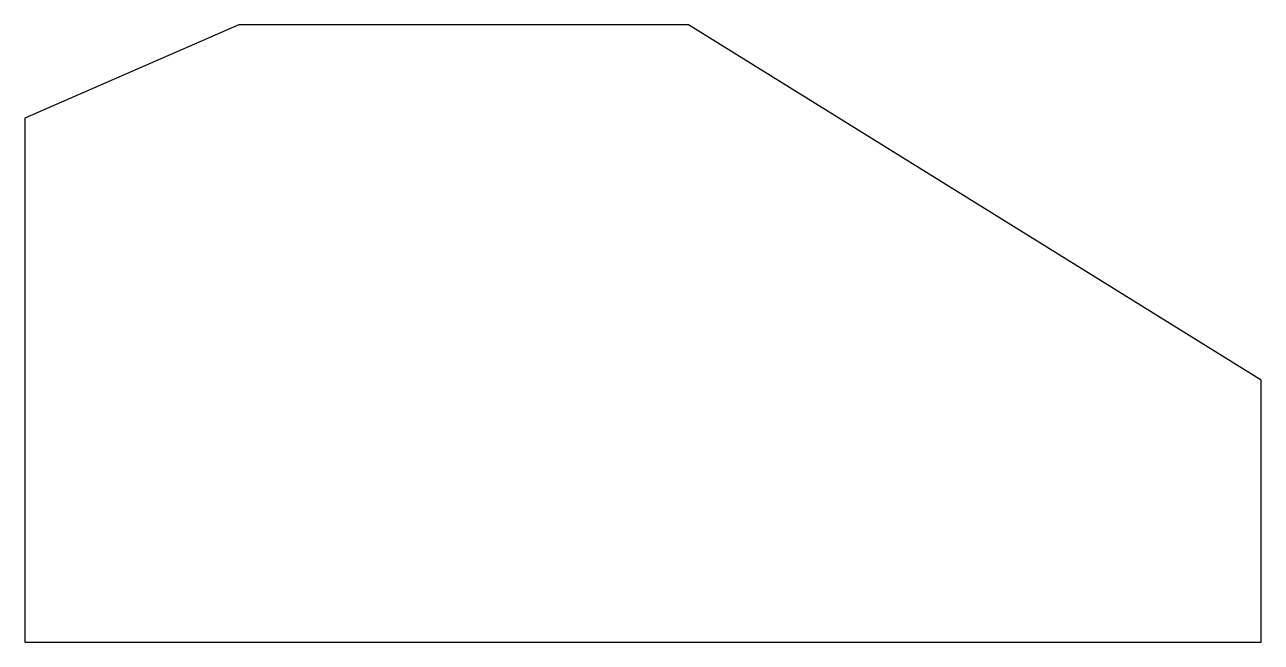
# Model space of a CAD drawing. Header units: inches. Extents: x -6.19 to 2.06, y 0.21 to 4.34.
import ezdxf

# ---------------------------------------------------------------- set-up
doc = ezdxf.new("R2010")
doc.units = ezdxf.units.IN
doc.layers.get('0').update_dxf_attribs({"linetype": 'CONTINUOUS'})

msp = doc.modelspace()

# ---------------------------------------------------------------- linework, layer by layer
msp.add_lwpolyline([(-6.1892, 0.2102), (2.0608, 0.2102), (2.0608, 1.9602), (-1.7614, 4.3352), (-4.7614, 4.3352), (-6.1892, 3.7102)], close=True)

doc.saveas('drawing.dxf')
